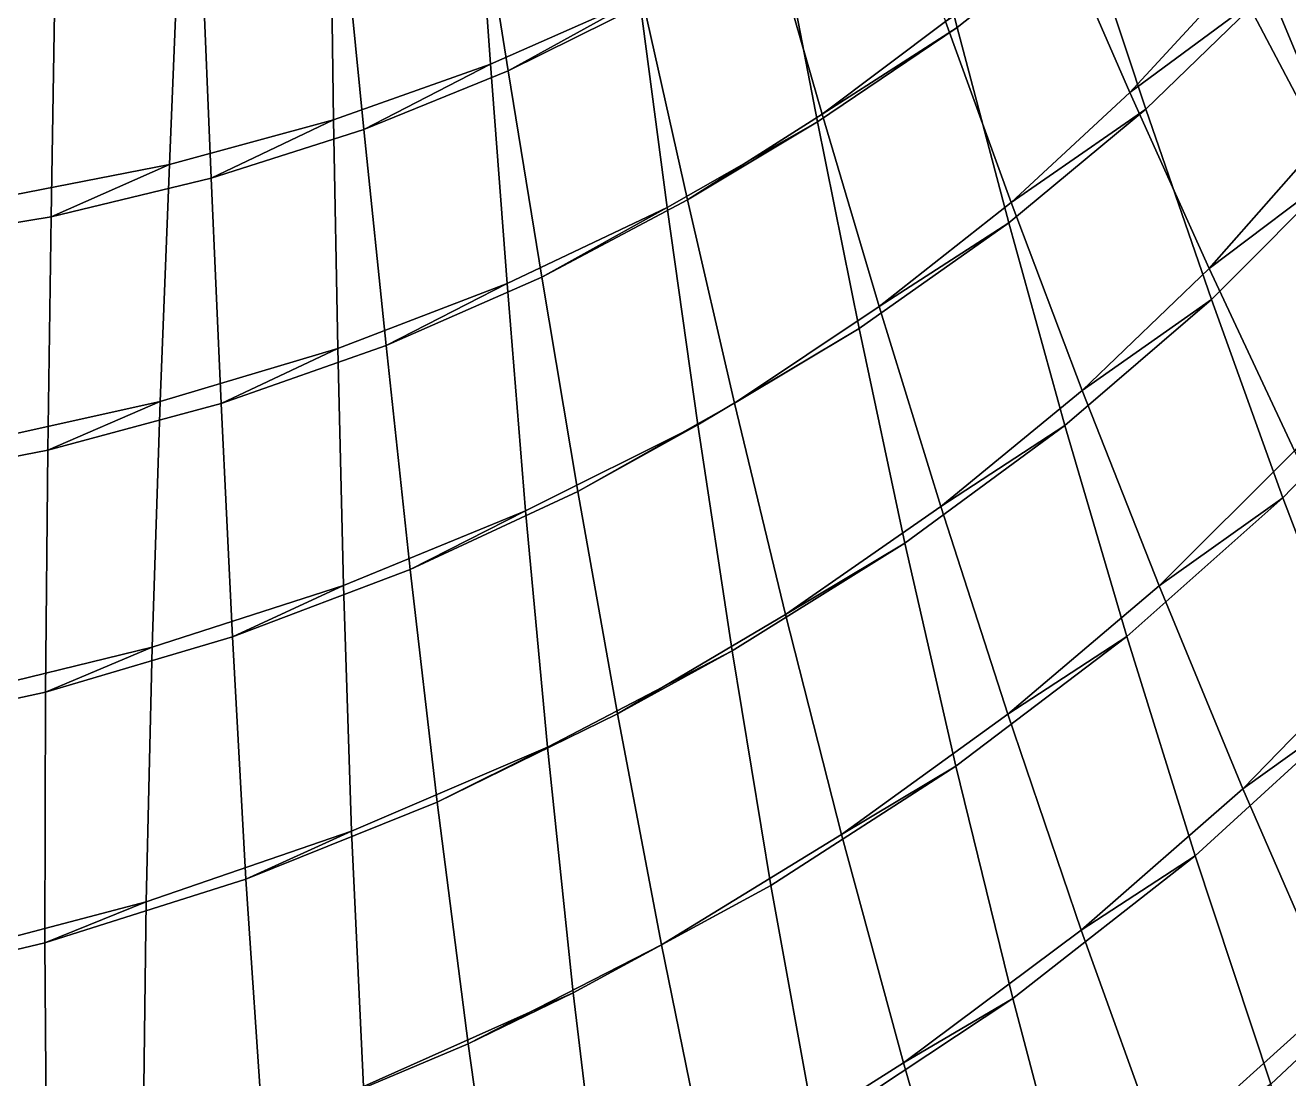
# Model space of a CAD drawing. Header units: metres. Extents: x -2184624 to 1125696, y -1900362 to 1900362.
# Drawn here: x -54499 to 97557, y -631854 to -504991 of the extents above; entities that cross this region are included whole.
import ezdxf

# ---------------------------------------------------------------- set-up
doc = ezdxf.new("R2010")
doc.units = ezdxf.units.M

msp = doc.modelspace()

# ---------------------------------------------------------------- linework, layer by layer
at = {"layer": '1'}
for points in [[(66301.33, -471776.5, 193697.6), (73067.984, -493016.66, 200918.95), (57648.29, -505275.38, 221869.06), (51894.53, -482668.47, 214106.98)], [(16295.785, -477436.94, 243731.47), (19413.094, -501744.78, 252731.86), (1506.267, -509672.1, 270970.53), (-297.028, -484183.4, 261496.52)], [(3630.202, -510497.72, 234300.17), (19413.094, -501744.78, 252731.86), (16295.785, -477436.94, 243731.47), (-177.723, -486521.25, 225732.6)], [(-177.723, -486521.25, 225732.6), (16295.785, -477436.94, 243731.47), (19413.094, -501744.78, 252731.86), (3630.202, -510497.72, 234300.17)], [(14914.385, -479637.12, 207536.23), (19905.367, -502400.25, 215574.06), (3630.202, -510497.72, 234300.17), (-177.723, -486521.25, 225732.6)], [(78442.39, -513086.28, 167531.12), (95256.66, -500646.78, 185660.03), (87041.66, -480025.4, 179171.58), (69587.89, -492683.34, 161524.95)], [(69587.89, -492683.34, 161524.95), (87041.66, -480025.4, 179171.58), (95256.66, -500646.78, 185660.03), (78442.39, -513086.28, 167531.12)], [(81418.12, -480330.78, 139476.27), (91060.47, -499340.75, 144852.08), (78442.39, -513086.28, 167531.12), (69587.89, -492683.34, 161524.95)], [(87041.66, -480025.4, 179171.58), (95256.66, -500646.78, 185660.03), (80348.64, -515088.47, 207951.36), (73067.984, -493016.66, 200918.95)], [(41404.695, -515681.5, 203486.03), (57648.29, -505275.38, 221869.06), (51894.53, -482668.47, 214106.98), (34994.953, -493366.47, 196179.73)], [(34994.953, -493366.47, 196179.73), (51894.53, -482668.47, 214106.98), (57648.29, -505275.38, 221869.06), (41404.695, -515681.5, 203486.03)], [(48818.89, -483527.06, 176115.81), (56229.86, -504521.66, 182864.8), (41404.695, -515681.5, 203486.03), (34994.953, -493366.47, 196179.73)], [(51894.53, -482668.47, 214106.98), (57648.29, -505275.38, 221869.06), (40852.76, -516637.56, 242030.95), (36238.945, -492703, 233782.28)], [(-297.028, -484183.4, 261496.52), (1506.267, -509672.1, 270970.53), (-17384.705, -516378.03, 288517.28), (-17764.04, -489786, 278600.7)], [(-13740.393, -517539.72, 252365.92), (1506.267, -509672.1, 270970.53), (-297.028, -484183.4, 261496.52), (-16248.019, -492407.16, 243301.8)], [(-16248.019, -492407.16, 243301.8), (-297.028, -484183.4, 261496.52), (1506.267, -509672.1, 270970.53), (-13740.393, -517539.72, 252365.92)], [(-177.723, -486521.25, 225732.6), (3630.202, -510497.72, 234300.17), (-13740.393, -517539.72, 252365.92), (-16248.019, -492407.16, 243301.8)], [(91060.47, -499340.75, 144852.08), (108522.56, -485634.88, 162493.52), (95256.66, -500646.78, 185660.03), (78442.39, -513086.28, 167531.12)], [(78442.39, -513086.28, 167531.12), (95256.66, -500646.78, 185660.03), (108522.56, -485634.88, 162493.52), (91060.47, -499340.75, 144852.08)], [(101957.43, -485270.1, 121408.53), (113004.45, -503522.5, 125981.79), (101420.79, -519047.5, 150087.28), (91060.47, -499340.75, 144852.08)], [(101420.79, -519047.5, 150087.28), (118237.63, -505522.7, 168226.72), (108522.56, -485634.88, 162493.52), (91060.47, -499340.75, 144852.08)], [(91060.47, -499340.75, 144852.08), (108522.56, -485634.88, 162493.52), (118237.63, -505522.7, 168226.72), (101420.79, -519047.5, 150087.28)], [(108522.56, -485634.88, 162493.52), (118237.63, -505522.7, 168226.72), (104135.08, -522074.25, 191954.12), (95256.66, -500646.78, 185660.03)], [(-17764.04, -489786, 278600.7), (-17384.705, -516378.03, 288517.28), (-37157.02, -521770.34, 305394.47), (-36009.785, -494165.84, 295062.1)], [(-32109.291, -523419.9, 269783.78), (-17384.705, -516378.03, 288517.28), (-17764.04, -489786, 278600.7), (-33205.47, -497203.7, 260252.55)], [(-33205.47, -497203.7, 260252.55), (-17764.04, -489786, 278600.7), (-17384.705, -516378.03, 288517.28), (-32109.291, -523419.9, 269783.78)], [(-16248.019, -492407.16, 243301.8), (-13740.393, -517539.72, 252365.92), (-32109.291, -523419.9, 269783.78), (-33205.47, -497203.7, 260252.55)], [(-36009.785, -494165.84, 295062.1), (-37157.02, -521770.34, 305394.47), (-57704.13, -525771.94, 321625.7), (-54935.895, -497257.5, 310900.66)], [(-51373.645, -528045.56, 286569.9), (-37157.02, -521770.34, 305394.47), (-36009.785, -494165.84, 295062.1), (-50954.754, -500832.1, 276597.66)], [(-50954.754, -500832.1, 276597.66), (-36009.785, -494165.84, 295062.1), (-37157.02, -521770.34, 305394.47), (-51373.645, -528045.56, 286569.9)], [(19905.367, -502400.25, 215574.06), (36238.945, -492703, 233782.28), (19413.094, -501744.78, 252731.86), (3630.202, -510497.72, 234300.17)], [(3630.202, -510497.72, 234300.17), (19413.094, -501744.78, 252731.86), (36238.945, -492703, 233782.28), (19905.367, -502400.25, 215574.06)], [(36238.945, -492703, 233782.28), (40852.76, -516637.56, 242030.95), (22765.004, -526951.7, 261420.62), (19413.094, -501744.78, 252731.86)], [(25185.73, -526005.06, 223388.3), (40852.76, -516637.56, 242030.95), (36238.945, -492703, 233782.28), (19905.367, -502400.25, 215574.06)], [(19905.367, -502400.25, 215574.06), (36238.945, -492703, 233782.28), (40852.76, -516637.56, 242030.95), (25185.73, -526005.06, 223388.3)], [(34994.953, -493366.47, 196179.73), (41404.695, -515681.5, 203486.03), (25185.73, -526005.06, 223388.3), (19905.367, -502400.25, 215574.06)], [(56229.86, -504521.66, 182864.8), (73067.984, -493016.66, 200918.95), (57648.29, -505275.38, 221869.06), (41404.695, -515681.5, 203486.03)], [(41404.695, -515681.5, 203486.03), (57648.29, -505275.38, 221869.06), (73067.984, -493016.66, 200918.95), (56229.86, -504521.66, 182864.8)], [(69587.89, -492683.34, 161524.95), (78442.39, -513086.28, 167531.12), (64155.58, -526318.25, 189431.83), (56229.86, -504521.66, 182864.8)], [(64155.58, -526318.25, 189431.83), (80348.64, -515088.47, 207951.36), (73067.984, -493016.66, 200918.95), (56229.86, -504521.66, 182864.8)], [(56229.86, -504521.66, 182864.8), (73067.984, -493016.66, 200918.95), (80348.64, -515088.47, 207951.36), (64155.58, -526318.25, 189431.83)], [(73067.984, -493016.66, 200918.95), (80348.64, -515088.47, 207951.36), (63858.69, -528766.75, 229377.5), (57648.29, -505275.38, 221869.06)], [(-33205.47, -497203.7, 260252.55), (-32109.291, -523419.9, 269783.78), (-51373.645, -528045.56, 286569.9), (-50954.754, -500832.1, 276597.66)], [(91060.47, -499340.75, 144852.08), (101420.79, -519047.5, 150087.28), (87964.31, -534263.75, 173343.97), (78442.39, -513086.28, 167531.12)], [(-50954.754, -500832.1, 276597.66), (-51373.645, -528045.56, 286569.9), (-71426.86, -531338.06, 302742.44), (-69397.72, -503226, 292352.16)], [(3630.202, -510497.72, 234300.17), (19413.094, -501744.78, 252731.86), (1506.267, -509672.1, 270970.53), (-13740.393, -517539.72, 252365.92)], [(-13740.393, -517539.72, 252365.92), (1506.267, -509672.1, 270970.53), (19413.094, -501744.78, 252731.86), (3630.202, -510497.72, 234300.17)], [(19413.094, -501744.78, 252731.86), (22765.004, -526951.7, 261420.62), (3479.81, -536081.2, 280059.97), (1506.267, -509672.1, 270970.53)], [(7658.218, -535344.3, 242578.88), (22765.004, -526951.7, 261420.62), (19413.094, -501744.78, 252731.86), (3630.202, -510497.72, 234300.17)], [(3630.202, -510497.72, 234300.17), (19413.094, -501744.78, 252731.86), (22765.004, -526951.7, 261420.62), (7658.218, -535344.3, 242578.88)], [(78442.39, -513086.28, 167531.12), (95256.66, -500646.78, 185660.03), (80348.64, -515088.47, 207951.36), (64155.58, -526318.25, 189431.83)], [(64155.58, -526318.25, 189431.83), (80348.64, -515088.47, 207951.36), (95256.66, -500646.78, 185660.03), (78442.39, -513086.28, 167531.12)], [(87964.31, -534263.75, 173343.97), (104135.08, -522074.25, 191954.12), (95256.66, -500646.78, 185660.03), (78442.39, -513086.28, 167531.12)], [(78442.39, -513086.28, 167531.12), (95256.66, -500646.78, 185660.03), (104135.08, -522074.25, 191954.12), (87964.31, -534263.75, 173343.97)], [(95256.66, -500646.78, 185660.03), (104135.08, -522074.25, 191954.12), (88243.086, -538034.8, 214723.34), (80348.64, -515088.47, 207951.36)], [(19905.367, -502400.25, 215574.06), (25185.73, -526005.06, 223388.3), (7658.218, -535344.3, 242578.88), (3630.202, -510497.72, 234300.17)], [(56229.86, -504521.66, 182864.8), (64155.58, -526318.25, 189431.83), (48265.316, -538851.25, 210551.56), (41404.695, -515681.5, 203486.03)], [(41404.695, -515681.5, 203486.03), (57648.29, -505275.38, 221869.06), (40852.76, -516637.56, 242030.95), (25185.73, -526005.06, 223388.3)], [(25185.73, -526005.06, 223388.3), (40852.76, -516637.56, 242030.95), (57648.29, -505275.38, 221869.06), (41404.695, -515681.5, 203486.03)], [(57648.29, -505275.38, 221869.06), (63858.69, -528766.75, 229377.5), (45862.29, -541500, 249957.17), (40852.76, -516637.56, 242030.95)], [(48265.316, -538851.25, 210551.56), (63858.69, -528766.75, 229377.5), (57648.29, -505275.38, 221869.06), (41404.695, -515681.5, 203486.03)], [(41404.695, -515681.5, 203486.03), (57648.29, -505275.38, 221869.06), (63858.69, -528766.75, 229377.5), (48265.316, -538851.25, 210551.56)], [(101420.79, -519047.5, 150087.28), (118237.63, -505522.7, 168226.72), (104135.08, -522074.25, 191954.12), (87964.31, -534263.75, 173343.97)], [(87964.31, -534263.75, 173343.97), (104135.08, -522074.25, 191954.12), (118237.63, -505522.7, 168226.72), (101420.79, -519047.5, 150087.28)], [(-13740.393, -517539.72, 252365.92), (1506.267, -509672.1, 270970.53), (-17384.705, -516378.03, 288517.28), (-32109.291, -523419.9, 269783.78)], [(-32109.291, -523419.9, 269783.78), (-17384.705, -516378.03, 288517.28), (1506.267, -509672.1, 270970.53), (-13740.393, -517539.72, 252365.92)], [(1506.267, -509672.1, 270970.53), (3479.81, -536081.2, 280059.97), (-16899.172, -543904.7, 297973.94), (-17384.705, -516378.03, 288517.28)], [(-11082.06, -543563.94, 261071.4), (3479.81, -536081.2, 280059.97), (1506.267, -509672.1, 270970.53), (-13740.393, -517539.72, 252365.92)], [(-13740.393, -517539.72, 252365.92), (1506.267, -509672.1, 270970.53), (3479.81, -536081.2, 280059.97), (-11082.06, -543563.94, 261071.4)], [(3630.202, -510497.72, 234300.17), (7658.218, -535344.3, 242578.88), (-11082.06, -543563.94, 261071.4), (-13740.393, -517539.72, 252365.92)], [(78442.39, -513086.28, 167531.12), (87964.31, -534263.75, 173343.97), (72692.305, -548958.2, 195745.88), (64155.58, -526318.25, 189431.83)], [(64155.58, -526318.25, 189431.83), (80348.64, -515088.47, 207951.36), (63858.69, -528766.75, 229377.5), (48265.316, -538851.25, 210551.56)], [(48265.316, -538851.25, 210551.56), (63858.69, -528766.75, 229377.5), (80348.64, -515088.47, 207951.36), (64155.58, -526318.25, 189431.83)], [(80348.64, -515088.47, 207951.36), (88243.086, -538034.8, 214723.34), (70627.79, -553191.44, 236555.64), (63858.69, -528766.75, 229377.5)], [(72692.305, -548958.2, 195745.88), (88243.086, -538034.8, 214723.34), (80348.64, -515088.47, 207951.36), (64155.58, -526318.25, 189431.83)], [(64155.58, -526318.25, 189431.83), (80348.64, -515088.47, 207951.36), (88243.086, -538034.8, 214723.34), (72692.305, -548958.2, 195745.88)], [(-32109.291, -523419.9, 269783.78), (-17384.705, -516378.03, 288517.28), (-37157.02, -521770.34, 305394.47), (-51373.645, -528045.56, 286569.9)], [(-51373.645, -528045.56, 286569.9), (-37157.02, -521770.34, 305394.47), (-17384.705, -516378.03, 288517.28), (-32109.291, -523419.9, 269783.78)], [(-17384.705, -516378.03, 288517.28), (-16899.172, -543904.7, 297973.94), (-38261.34, -550318.7, 315190.1), (-37157.02, -521770.34, 305394.47)], [(-30930.844, -550542.7, 278883.25), (-16899.172, -543904.7, 297973.94), (-17384.705, -516378.03, 288517.28), (-32109.291, -523419.9, 269783.78)], [(-32109.291, -523419.9, 269783.78), (-17384.705, -516378.03, 288517.28), (-16899.172, -543904.7, 297973.94), (-30930.844, -550542.7, 278883.25)], [(25185.73, -526005.06, 223388.3), (40852.76, -516637.56, 242030.95), (22765.004, -526951.7, 261420.62), (7658.218, -535344.3, 242578.88)], [(7658.218, -535344.3, 242578.88), (22765.004, -526951.7, 261420.62), (40852.76, -516637.56, 242030.95), (25185.73, -526005.06, 223388.3)], [(40852.76, -516637.56, 242030.95), (45862.29, -541500, 249957.17), (26449.273, -553120.8, 269715), (22765.004, -526951.7, 261420.62)], [(41404.695, -515681.5, 203486.03), (48265.316, -538851.25, 210551.56), (30850.21, -550508.4, 230897.58), (25185.73, -526005.06, 223388.3)], [(30850.21, -550508.4, 230897.58), (45862.29, -541500, 249957.17), (40852.76, -516637.56, 242030.95), (25185.73, -526005.06, 223388.3)], [(25185.73, -526005.06, 223388.3), (40852.76, -516637.56, 242030.95), (45862.29, -541500, 249957.17), (30850.21, -550508.4, 230897.58)], [(-13740.393, -517539.72, 252365.92), (-11082.06, -543563.94, 261071.4), (-30930.844, -550542.7, 278883.25), (-32109.291, -523419.9, 269783.78)], [(101420.79, -519047.5, 150087.28), (112596.03, -539478.2, 155126.31), (98254.54, -556249.5, 178899.03), (87964.31, -534263.75, 173343.97)], [(-51373.645, -528045.56, 286569.9), (-37157.02, -521770.34, 305394.47), (-57704.13, -525771.94, 321625.7), (-71426.86, -531338.06, 302742.44)], [(-71426.86, -531338.06, 302742.44), (-57704.13, -525771.94, 321625.7), (-37157.02, -521770.34, 305394.47), (-51373.645, -528045.56, 286569.9)], [(-37157.02, -521770.34, 305394.47), (-38261.34, -550318.7, 315190.1), (-60491.523, -555234.8, 331736.53), (-57704.13, -525771.94, 321625.7)], [(-51777.3, -556175.56, 296035.16), (-38261.34, -550318.7, 315190.1), (-37157.02, -521770.34, 305394.47), (-51373.645, -528045.56, 286569.9)], [(-51373.645, -528045.56, 286569.9), (-37157.02, -521770.34, 305394.47), (-38261.34, -550318.7, 315190.1), (-51777.3, -556175.56, 296035.16)], [(87964.31, -534263.75, 173343.97), (104135.08, -522074.25, 191954.12), (88243.086, -538034.8, 214723.34), (72692.305, -548958.2, 195745.88)], [(72692.305, -548958.2, 195745.88), (88243.086, -538034.8, 214723.34), (104135.08, -522074.25, 191954.12), (87964.31, -534263.75, 173343.97)], [(98254.54, -556249.5, 178899.03), (113781.51, -544343.5, 197988.44), (104135.08, -522074.25, 191954.12), (87964.31, -534263.75, 173343.97)], [(87964.31, -534263.75, 173343.97), (104135.08, -522074.25, 191954.12), (113781.51, -544343.5, 197988.44), (98254.54, -556249.5, 178899.03)], [(104135.08, -522074.25, 191954.12), (113781.51, -544343.5, 197988.44), (96858.9, -561897.25, 221162.7), (88243.086, -538034.8, 214723.34)], [(-32109.291, -523419.9, 269783.78), (-30930.844, -550542.7, 278883.25), (-51777.3, -556175.56, 296035.16), (-51373.645, -528045.56, 286569.9)], [(25185.73, -526005.06, 223388.3), (30850.21, -550508.4, 230897.58), (12001.942, -561124.44, 250484.12), (7658.218, -535344.3, 242578.88)], [(7658.218, -535344.3, 242578.88), (22765.004, -526951.7, 261420.62), (3479.81, -536081.2, 280059.97), (-11082.06, -543563.94, 261071.4)], [(-11082.06, -543563.94, 261071.4), (3479.81, -536081.2, 280059.97), (22765.004, -526951.7, 261420.62), (7658.218, -535344.3, 242578.88)], [(22765.004, -526951.7, 261420.62), (26449.273, -553120.8, 269715), (5721.095, -563478.4, 288680.6), (3479.81, -536081.2, 280059.97)], [(12001.942, -561124.44, 250484.12), (26449.273, -553120.8, 269715), (22765.004, -526951.7, 261420.62), (7658.218, -535344.3, 242578.88)], [(7658.218, -535344.3, 242578.88), (22765.004, -526951.7, 261420.62), (26449.273, -553120.8, 269715), (12001.942, -561124.44, 250484.12)], [(64155.58, -526318.25, 189431.83), (72692.305, -548958.2, 195745.88), (55675.844, -562923.94, 217299.27), (48265.316, -538851.25, 210551.56)], [(-51373.645, -528045.56, 286569.9), (-51777.3, -556175.56, 296035.16), (-73506.01, -560372.44, 312549.22), (-71426.86, -531338.06, 302742.44)], [(48265.316, -538851.25, 210551.56), (63858.69, -528766.75, 229377.5), (45862.29, -541500, 249957.17), (30850.21, -550508.4, 230897.58)], [(30850.21, -550508.4, 230897.58), (45862.29, -541500, 249957.17), (63858.69, -528766.75, 229377.5), (48265.316, -538851.25, 210551.56)], [(63858.69, -528766.75, 229377.5), (70627.79, -553191.44, 236555.64), (51371.26, -567344.75, 257479.95), (45862.29, -541500, 249957.17)], [(55675.844, -562923.94, 217299.27), (70627.79, -553191.44, 236555.64), (63858.69, -528766.75, 229377.5), (48265.316, -538851.25, 210551.56)], [(48265.316, -538851.25, 210551.56), (63858.69, -528766.75, 229377.5), (70627.79, -553191.44, 236555.64), (55675.844, -562923.94, 217299.27)], [(87964.31, -534263.75, 173343.97), (98254.54, -556249.5, 178899.03), (81944.23, -572481.9, 201735.02), (72692.305, -548958.2, 195745.88)], [(-11082.06, -543563.94, 261071.4), (3479.81, -536081.2, 280059.97), (-16899.172, -543904.7, 297973.94), (-30930.844, -550542.7, 278883.25)], [(-30930.844, -550542.7, 278883.25), (-16899.172, -543904.7, 297973.94), (3479.81, -536081.2, 280059.97), (-11082.06, -543563.94, 261071.4)], [(3479.81, -536081.2, 280059.97), (5721.095, -563478.4, 288680.6), (-16211.038, -572438.56, 306886.16), (-16899.172, -543904.7, 297973.94)], [(7658.218, -535344.3, 242578.88), (12001.942, -561124.44, 250484.12), (-8176.967, -570548.6, 269331.47), (-11082.06, -543563.94, 261071.4)], [(-8176.967, -570548.6, 269331.47), (5721.095, -563478.4, 288680.6), (3479.81, -536081.2, 280059.97), (-11082.06, -543563.94, 261071.4)], [(-11082.06, -543563.94, 261071.4), (3479.81, -536081.2, 280059.97), (5721.095, -563478.4, 288680.6), (-8176.967, -570548.6, 269331.47)], [(72692.305, -548958.2, 195745.88), (88243.086, -538034.8, 214723.34), (70627.79, -553191.44, 236555.64), (55675.844, -562923.94, 217299.27)], [(55675.844, -562923.94, 217299.27), (70627.79, -553191.44, 236555.64), (88243.086, -538034.8, 214723.34), (72692.305, -548958.2, 195745.88)], [(88243.086, -538034.8, 214723.34), (96858.9, -561897.25, 221162.7), (78065.19, -578596.3, 243325.44), (70627.79, -553191.44, 236555.64)], [(81944.23, -572481.9, 201735.02), (96858.9, -561897.25, 221162.7), (88243.086, -538034.8, 214723.34), (72692.305, -548958.2, 195745.88)], [(72692.305, -548958.2, 195745.88), (88243.086, -538034.8, 214723.34), (96858.9, -561897.25, 221162.7), (81944.23, -572481.9, 201735.02)], [(48265.316, -538851.25, 210551.56), (55675.844, -562923.94, 217299.27), (37000.035, -575964.75, 238019.73), (30850.21, -550508.4, 230897.58)], [(30850.21, -550508.4, 230897.58), (45862.29, -541500, 249957.17), (26449.273, -553120.8, 269715), (12001.942, -561124.44, 250484.12)], [(12001.942, -561124.44, 250484.12), (26449.273, -553120.8, 269715), (45862.29, -541500, 249957.17), (30850.21, -550508.4, 230897.58)], [(45862.29, -541500, 249957.17), (51371.26, -567344.75, 257479.95), (30570.35, -580311.94, 277531.1), (26449.273, -553120.8, 269715)], [(37000.035, -575964.75, 238019.73), (51371.26, -567344.75, 257479.95), (45862.29, -541500, 249957.17), (30850.21, -550508.4, 230897.58)], [(30850.21, -550508.4, 230897.58), (45862.29, -541500, 249957.17), (51371.26, -567344.75, 257479.95), (37000.035, -575964.75, 238019.73)], [(-30930.844, -550542.7, 278883.25), (-16899.172, -543904.7, 297973.94), (-38261.34, -550318.7, 315190.1), (-51777.3, -556175.56, 296035.16)], [(-51777.3, -556175.56, 296035.16), (-38261.34, -550318.7, 315190.1), (-16899.172, -543904.7, 297973.94), (-30930.844, -550542.7, 278883.25)], [(-16899.172, -543904.7, 297973.94), (-16211.038, -572438.56, 306886.16), (-39228.293, -579886.75, 324365.06), (-38261.34, -550318.7, 315190.1)], [(-11082.06, -543563.94, 261071.4), (-8176.967, -570548.6, 269331.47), (-29574.48, -578646.2, 287463.4), (-30930.844, -550542.7, 278883.25)], [(-29574.48, -578646.2, 287463.4), (-16211.038, -572438.56, 306886.16), (-16899.172, -543904.7, 297973.94), (-30930.844, -550542.7, 278883.25)], [(-30930.844, -550542.7, 278883.25), (-16899.172, -543904.7, 297973.94), (-16211.038, -572438.56, 306886.16), (-29574.48, -578646.2, 287463.4)], [(98254.54, -556249.5, 178899.03), (113781.51, -544343.5, 197988.44), (96858.9, -561897.25, 221162.7), (81944.23, -572481.9, 201735.02)], [(81944.23, -572481.9, 201735.02), (96858.9, -561897.25, 221162.7), (113781.51, -544343.5, 197988.44), (98254.54, -556249.5, 178899.03)], [(113781.51, -544343.5, 197988.44), (124309.016, -567489.1, 203695.28), (106311.33, -586715.3, 227194.83), (96858.9, -561897.25, 221162.7)], [(-51777.3, -556175.56, 296035.16), (-38261.34, -550318.7, 315190.1), (-60491.523, -555234.8, 331736.53), (-73506.01, -560372.44, 312549.22)], [(-73506.01, -560372.44, 312549.22), (-60491.523, -555234.8, 331736.53), (-38261.34, -550318.7, 315190.1), (-51777.3, -556175.56, 296035.16)], [(-38261.34, -550318.7, 315190.1), (-39228.293, -579886.75, 324365.06), (-63206.08, -585724.75, 341150.75), (-60491.523, -555234.8, 331736.53)], [(-52071.363, -585300.1, 304905.88), (-39228.293, -579886.75, 324365.06), (-38261.34, -550318.7, 315190.1), (-51777.3, -556175.56, 296035.16)], [(-51777.3, -556175.56, 296035.16), (-38261.34, -550318.7, 315190.1), (-39228.293, -579886.75, 324365.06), (-52071.363, -585300.1, 304905.88)], [(72692.305, -548958.2, 195745.88), (81944.23, -572481.9, 201735.02), (63742.87, -587945.8, 223650.66), (55675.844, -562923.94, 217299.27)], [(-30930.844, -550542.7, 278883.25), (-29574.48, -578646.2, 287463.4), (-52071.363, -585300.1, 304905.88), (-51777.3, -556175.56, 296035.16)], [(30850.21, -550508.4, 230897.58), (37000.035, -575964.75, 238019.73), (16763.826, -587898.44, 257930.22), (12001.942, -561124.44, 250484.12)], [(12001.942, -561124.44, 250484.12), (26449.273, -553120.8, 269715), (5721.095, -563478.4, 288680.6), (-8176.967, -570548.6, 269331.47)], [(-8176.967, -570548.6, 269331.47), (5721.095, -563478.4, 288680.6), (26449.273, -553120.8, 269715), (12001.942, -561124.44, 250484.12)], [(26449.273, -553120.8, 269715), (30570.35, -580311.94, 277531.1), (8333.978, -591928.3, 296747), (5721.095, -563478.4, 288680.6)], [(16763.826, -587898.44, 257930.22), (30570.35, -580311.94, 277531.1), (26449.273, -553120.8, 269715), (12001.942, -561124.44, 250484.12)], [(12001.942, -561124.44, 250484.12), (26449.273, -553120.8, 269715), (30570.35, -580311.94, 277531.1), (16763.826, -587898.44, 257930.22)], [(55675.844, -562923.94, 217299.27), (70627.79, -553191.44, 236555.64), (51371.26, -567344.75, 257479.95), (37000.035, -575964.75, 238019.73)], [(37000.035, -575964.75, 238019.73), (51371.26, -567344.75, 257479.95), (70627.79, -553191.44, 236555.64), (55675.844, -562923.94, 217299.27)], [(70627.79, -553191.44, 236555.64), (78065.19, -578596.3, 243325.44), (57490.008, -594223.75, 264517.16), (51371.26, -567344.75, 257479.95)], [(63742.87, -587945.8, 223650.66), (78065.19, -578596.3, 243325.44), (70627.79, -553191.44, 236555.64), (55675.844, -562923.94, 217299.27)], [(55675.844, -562923.94, 217299.27), (70627.79, -553191.44, 236555.64), (78065.19, -578596.3, 243325.44), (63742.87, -587945.8, 223650.66)], [(-51777.3, -556175.56, 296035.16), (-52071.363, -585300.1, 304905.88), (-75542.66, -590409.75, 321685.94), (-73506.01, -560372.44, 312549.22)], [(98254.54, -556249.5, 178899.03), (109422.55, -579076, 184129.28), (92023.39, -596927.44, 207324.55), (81944.23, -572481.9, 201735.02)], [(12001.942, -561124.44, 250484.12), (16763.826, -587898.44, 257930.22), (-4922.662, -598559.44, 277058.38), (-8176.967, -570548.6, 269331.47)], [(81944.23, -572481.9, 201735.02), (96858.9, -561897.25, 221162.7), (78065.19, -578596.3, 243325.44), (63742.87, -587945.8, 223650.66)], [(63742.87, -587945.8, 223650.66), (78065.19, -578596.3, 243325.44), (96858.9, -561897.25, 221162.7), (81944.23, -572481.9, 201735.02)], [(96858.9, -561897.25, 221162.7), (106311.33, -586715.3, 227194.83), (86287.414, -605025.7, 249606.55), (78065.19, -578596.3, 243325.44)], [(92023.39, -596927.44, 207324.55), (106311.33, -586715.3, 227194.83), (96858.9, -561897.25, 221162.7), (81944.23, -572481.9, 201735.02)], [(81944.23, -572481.9, 201735.02), (96858.9, -561897.25, 221162.7), (106311.33, -586715.3, 227194.83), (92023.39, -596927.44, 207324.55)], [(-8176.967, -570548.6, 269331.47), (5721.095, -563478.4, 288680.6), (-16211.038, -572438.56, 306886.16), (-29574.48, -578646.2, 287463.4)], [(-29574.48, -578646.2, 287463.4), (-16211.038, -572438.56, 306886.16), (5721.095, -563478.4, 288680.6), (-8176.967, -570548.6, 269331.47)], [(5721.095, -563478.4, 288680.6), (8333.978, -591928.3, 296747), (-15217.92, -602048.56, 315168), (-16211.038, -572438.56, 306886.16)], [(-4922.662, -598559.44, 277058.38), (8333.978, -591928.3, 296747), (5721.095, -563478.4, 288680.6), (-8176.967, -570548.6, 269331.47)], [(-8176.967, -570548.6, 269331.47), (5721.095, -563478.4, 288680.6), (8333.978, -591928.3, 296747), (-4922.662, -598559.44, 277058.38)], [(55675.844, -562923.94, 217299.27), (63742.87, -587945.8, 223650.66), (43743.203, -602425.9, 244671.45), (37000.035, -575964.75, 238019.73)], [(37000.035, -575964.75, 238019.73), (51371.26, -567344.75, 257479.95), (30570.35, -580311.94, 277531.1), (16763.826, -587898.44, 257930.22)], [(16763.826, -587898.44, 257930.22), (30570.35, -580311.94, 277531.1), (51371.26, -567344.75, 257479.95), (37000.035, -575964.75, 238019.73)], [(51371.26, -567344.75, 257479.95), (57490.008, -594223.75, 264517.16), (35238.26, -608581.6, 284783.38), (30570.35, -580311.94, 277531.1)], [(43743.203, -602425.9, 244671.45), (57490.008, -594223.75, 264517.16), (51371.26, -567344.75, 257479.95), (37000.035, -575964.75, 238019.73)], [(37000.035, -575964.75, 238019.73), (51371.26, -567344.75, 257479.95), (57490.008, -594223.75, 264517.16), (43743.203, -602425.9, 244671.45)], [(109422.55, -579076, 184129.28), (124309.016, -567489.1, 203695.28), (106311.33, -586715.3, 227194.83), (92023.39, -596927.44, 207324.55)], [(92023.39, -596927.44, 207324.55), (106311.33, -586715.3, 227194.83), (124309.016, -567489.1, 203695.28), (109422.55, -579076, 184129.28)], [(-8176.967, -570548.6, 269331.47), (-4922.662, -598559.44, 277058.38), (-27938.646, -607800.56, 295435.44), (-29574.48, -578646.2, 287463.4)], [(-29574.48, -578646.2, 287463.4), (-16211.038, -572438.56, 306886.16), (-39228.293, -579886.75, 324365.06), (-52071.363, -585300.1, 304905.88)], [(-52071.363, -585300.1, 304905.88), (-39228.293, -579886.75, 324365.06), (-16211.038, -572438.56, 306886.16), (-29574.48, -578646.2, 287463.4)], [(-16211.038, -572438.56, 306886.16), (-15217.92, -602048.56, 315168), (-39957.086, -610547, 332833.84), (-39228.293, -579886.75, 324365.06)], [(-27938.646, -607800.56, 295435.44), (-15217.92, -602048.56, 315168), (-16211.038, -572438.56, 306886.16), (-29574.48, -578646.2, 287463.4)], [(-29574.48, -578646.2, 287463.4), (-16211.038, -572438.56, 306886.16), (-15217.92, -602048.56, 315168), (-27938.646, -607800.56, 295435.44)], [(81944.23, -572481.9, 201735.02), (92023.39, -596927.44, 207324.55), (72580.164, -613960.56, 229524.77), (63742.87, -587945.8, 223650.66)], [(37000.035, -575964.75, 238019.73), (43743.203, -602425.9, 244671.45), (22052.129, -615723.25, 264829.94), (16763.826, -587898.44, 257930.22)], [(-29574.48, -578646.2, 287463.4), (-27938.646, -607800.56, 295435.44), (-52155.203, -615493.1, 313093.22), (-52071.363, -585300.1, 304905.88)], [(63742.87, -587945.8, 223650.66), (78065.19, -578596.3, 243325.44), (57490.008, -594223.75, 264517.16), (43743.203, -602425.9, 244671.45)], [(43743.203, -602425.9, 244671.45), (57490.008, -594223.75, 264517.16), (78065.19, -578596.3, 243325.44), (63742.87, -587945.8, 223650.66)], [(78065.19, -578596.3, 243325.44), (86287.414, -605025.7, 249606.55), (64335.727, -622185.7, 270984.03), (57490.008, -594223.75, 264517.16)], [(72580.164, -613960.56, 229524.77), (86287.414, -605025.7, 249606.55), (78065.19, -578596.3, 243325.44), (63742.87, -587945.8, 223650.66)], [(63742.87, -587945.8, 223650.66), (78065.19, -578596.3, 243325.44), (86287.414, -605025.7, 249606.55), (72580.164, -613960.56, 229524.77)], [(109422.55, -579076, 184129.28), (121586.95, -602773.1, 188964.88), (103050.484, -622329.94, 212436.95), (92023.39, -596927.44, 207324.55)], [(-52071.363, -585300.1, 304905.88), (-39228.293, -579886.75, 324365.06), (-63206.08, -585724.75, 341150.75), (-75542.66, -590409.75, 321685.94)], [(-75542.66, -590409.75, 321685.94), (-63206.08, -585724.75, 341150.75), (-39228.293, -579886.75, 324365.06), (-52071.363, -585300.1, 304905.88)], [(-39228.293, -579886.75, 324365.06), (-39957.086, -610547, 332833.84), (-65749.97, -617317.25, 349783.5), (-63206.08, -585724.75, 341150.75)], [(-52155.203, -615493.1, 313093.22), (-39957.086, -610547, 332833.84), (-39228.293, -579886.75, 324365.06), (-52071.363, -585300.1, 304905.88)], [(-52071.363, -585300.1, 304905.88), (-39228.293, -579886.75, 324365.06), (-39957.086, -610547, 332833.84), (-52155.203, -615493.1, 313093.22)], [(16763.826, -587898.44, 257930.22), (30570.35, -580311.94, 277531.1), (8333.978, -591928.3, 296747), (-4922.662, -598559.44, 277058.38)], [(-4922.662, -598559.44, 277058.38), (8333.978, -591928.3, 296747), (30570.35, -580311.94, 277531.1), (16763.826, -587898.44, 257930.22)], [(30570.35, -580311.94, 277531.1), (35238.26, -608581.6, 284783.38), (11428.114, -621492.1, 304171.9), (8333.978, -591928.3, 296747)], [(22052.129, -615723.25, 264829.94), (35238.26, -608581.6, 284783.38), (30570.35, -580311.94, 277531.1), (16763.826, -587898.44, 257930.22)], [(16763.826, -587898.44, 257930.22), (30570.35, -580311.94, 277531.1), (35238.26, -608581.6, 284783.38), (22052.129, -615723.25, 264829.94)], [(-52071.363, -585300.1, 304905.88), (-52155.203, -615493.1, 313093.22), (-77438.58, -621527.5, 330064.06), (-75542.66, -590409.75, 321685.94)], [(92023.39, -596927.44, 207324.55), (106311.33, -586715.3, 227194.83), (86287.414, -605025.7, 249606.55), (72580.164, -613960.56, 229524.77)], [(72580.164, -613960.56, 229524.77), (86287.414, -605025.7, 249606.55), (106311.33, -586715.3, 227194.83), (92023.39, -596927.44, 207324.55)], [(106311.33, -586715.3, 227194.83), (116724.2, -612525.06, 232742.3), (95419.22, -632519.75, 255315.92), (86287.414, -605025.7, 249606.55)], [(103050.484, -622329.94, 212436.95), (116724.2, -612525.06, 232742.3), (106311.33, -586715.3, 227194.83), (92023.39, -596927.44, 207324.55)], [(92023.39, -596927.44, 207324.55), (106311.33, -586715.3, 227194.83), (116724.2, -612525.06, 232742.3), (103050.484, -622329.94, 212436.95)], [(16763.826, -587898.44, 257930.22), (22052.129, -615723.25, 264829.94), (-1210.786, -627658.25, 284162.6), (-4922.662, -598559.44, 277058.38)], [(63742.87, -587945.8, 223650.66), (72580.164, -613960.56, 229524.77), (51194.492, -629940.44, 250766.89), (43743.203, -602425.9, 244671.45)], [(-4922.662, -598559.44, 277058.38), (8333.978, -591928.3, 296747), (-15217.92, -602048.56, 315168), (-27938.646, -607800.56, 295435.44)], [(-27938.646, -607800.56, 295435.44), (-15217.92, -602048.56, 315168), (8333.978, -591928.3, 296747), (-4922.662, -598559.44, 277058.38)], [(8333.978, -591928.3, 296747), (11428.114, -621492.1, 304171.9), (-13811.15, -632799.4, 322731.16), (-15217.92, -602048.56, 315168)], [(-1210.786, -627658.25, 284162.6), (11428.114, -621492.1, 304171.9), (8333.978, -591928.3, 296747), (-4922.662, -598559.44, 277058.38)], [(-4922.662, -598559.44, 277058.38), (8333.978, -591928.3, 296747), (11428.114, -621492.1, 304171.9), (-1210.786, -627658.25, 284162.6)], [(43743.203, -602425.9, 244671.45), (57490.008, -594223.75, 264517.16), (35238.26, -608581.6, 284783.38), (22052.129, -615723.25, 264829.94)], [(22052.129, -615723.25, 264829.94), (35238.26, -608581.6, 284783.38), (57490.008, -594223.75, 264517.16), (43743.203, -602425.9, 244671.45)], [(57490.008, -594223.75, 264517.16), (64335.727, -622185.7, 270984.03), (40570.33, -637982.4, 291384.34), (35238.26, -608581.6, 284783.38)], [(51194.492, -629940.44, 250766.89), (64335.727, -622185.7, 270984.03), (57490.008, -594223.75, 264517.16), (43743.203, -602425.9, 244671.45)], [(43743.203, -602425.9, 244671.45), (57490.008, -594223.75, 264517.16), (64335.727, -622185.7, 270984.03), (51194.492, -629940.44, 250766.89)], [(92023.39, -596927.44, 207324.55), (103050.484, -622329.94, 212436.95), (82309.84, -641007.9, 234837.77), (72580.164, -613960.56, 229524.77)], [(-4922.662, -598559.44, 277058.38), (-1210.786, -627658.25, 284162.6), (-25915.357, -638071.5, 302708.28), (-27938.646, -607800.56, 295435.44)], [(-27938.646, -607800.56, 295435.44), (-15217.92, -602048.56, 315168), (-39957.086, -610547, 332833.84), (-52155.203, -615493.1, 313093.22)], [(-52155.203, -615493.1, 313093.22), (-39957.086, -610547, 332833.84), (-15217.92, -602048.56, 315168), (-27938.646, -607800.56, 295435.44)], [(-15217.92, -602048.56, 315168), (-13811.15, -632799.4, 322731.16), (-40341.93, -642368.2, 340508.25), (-39957.086, -610547, 332833.84)], [(-25915.357, -638071.5, 302708.28), (-13811.15, -632799.4, 322731.16), (-15217.92, -602048.56, 315168), (-27938.646, -607800.56, 295435.44)], [(-27938.646, -607800.56, 295435.44), (-15217.92, -602048.56, 315168), (-13811.15, -632799.4, 322731.16), (-25915.357, -638071.5, 302708.28)], [(43743.203, -602425.9, 244671.45), (51194.492, -629940.44, 250766.89), (27982.383, -644651.9, 271093.97), (22052.129, -615723.25, 264829.94)], [(72580.164, -613960.56, 229524.77), (86287.414, -605025.7, 249606.55), (64335.727, -622185.7, 270984.03), (51194.492, -629940.44, 250766.89)], [(51194.492, -629940.44, 250766.89), (64335.727, -622185.7, 270984.03), (86287.414, -605025.7, 249606.55), (72580.164, -613960.56, 229524.77)], [(86287.414, -605025.7, 249606.55), (95419.22, -632519.75, 255315.92), (72032.65, -651274.7, 276793.28), (64335.727, -622185.7, 270984.03)], [(82309.84, -641007.9, 234837.77), (95419.22, -632519.75, 255315.92), (86287.414, -605025.7, 249606.55), (72580.164, -613960.56, 229524.77)], [(72580.164, -613960.56, 229524.77), (86287.414, -605025.7, 249606.55), (95419.22, -632519.75, 255315.92), (82309.84, -641007.9, 234837.77)], [(-27938.646, -607800.56, 295435.44), (-25915.357, -638071.5, 302708.28), (-51923.375, -646824.56, 320505.94), (-52155.203, -615493.1, 313093.22)], [(22052.129, -615723.25, 264829.94), (35238.26, -608581.6, 284783.38), (11428.114, -621492.1, 304171.9), (-1210.786, -627658.25, 284162.6)], [(-1210.786, -627658.25, 284162.6), (11428.114, -621492.1, 304171.9), (35238.26, -608581.6, 284783.38), (22052.129, -615723.25, 264829.94)], [(35238.26, -608581.6, 284783.38), (40570.33, -637982.4, 291384.34), (15119.504, -652226.9, 310865.9), (11428.114, -621492.1, 304171.9)], [(27982.383, -644651.9, 271093.97), (40570.33, -637982.4, 291384.34), (35238.26, -608581.6, 284783.38), (22052.129, -615723.25, 264829.94)], [(22052.129, -615723.25, 264829.94), (35238.26, -608581.6, 284783.38), (40570.33, -637982.4, 291384.34), (27982.383, -644651.9, 271093.97)], [(-52155.203, -615493.1, 313093.22), (-39957.086, -610547, 332833.84), (-65749.97, -617317.25, 349783.5), (-77438.58, -621527.5, 330064.06)], [(-77438.58, -621527.5, 330064.06), (-65749.97, -617317.25, 349783.5), (-39957.086, -610547, 332833.84), (-52155.203, -615493.1, 313093.22)], [(-39957.086, -610547, 332833.84), (-40341.93, -642368.2, 340508.25), (-68019.62, -650084.4, 357548.12), (-65749.97, -617317.25, 349783.5)], [(-51923.375, -646824.56, 320505.94), (-40341.93, -642368.2, 340508.25), (-39957.086, -610547, 332833.84), (-52155.203, -615493.1, 313093.22)], [(-52155.203, -615493.1, 313093.22), (-39957.086, -610547, 332833.84), (-40341.93, -642368.2, 340508.25), (-51923.375, -646824.56, 320505.94)], [(103050.484, -622329.94, 212436.95), (116724.2, -612525.06, 232742.3), (95419.22, -632519.75, 255315.92), (82309.84, -641007.9, 234837.77)], [(82309.84, -641007.9, 234837.77), (95419.22, -632519.75, 255315.92), (116724.2, -612525.06, 232742.3), (103050.484, -622329.94, 212436.95)], [(116724.2, -612525.06, 232742.3), (128230.28, -639358.4, 237723.64), (105592.66, -661114.25, 260366.83), (95419.22, -632519.75, 255315.92)], [(72580.164, -613960.56, 229524.77), (82309.84, -641007.9, 234837.77), (59476.008, -658552.44, 256217.4), (51194.492, -629940.44, 250766.89)], [(-52155.203, -615493.1, 313093.22), (-51923.375, -646824.56, 320505.94), (-79089.99, -653798.9, 337593.7), (-77438.58, -621527.5, 330064.06)], [(22052.129, -615723.25, 264829.94), (27982.383, -644651.9, 271093.97), (3073.49, -657902.5, 290552.47), (-1210.786, -627658.25, 284162.6)], [(-1210.786, -627658.25, 284162.6), (11428.114, -621492.1, 304171.9), (-13811.15, -632799.4, 322731.16), (-25915.357, -638071.5, 302708.28)], [(-25915.357, -638071.5, 302708.28), (-13811.15, -632799.4, 322731.16), (11428.114, -621492.1, 304171.9), (-1210.786, -627658.25, 284162.6)], [(11428.114, -621492.1, 304171.9), (15119.504, -652226.9, 310865.9), (-11877.299, -664752.06, 329485.56), (-13811.15, -632799.4, 322731.16)], [(3073.49, -657902.5, 290552.47), (15119.504, -652226.9, 310865.9), (11428.114, -621492.1, 304171.9), (-1210.786, -627658.25, 284162.6)], [(-1210.786, -627658.25, 284162.6), (11428.114, -621492.1, 304171.9), (15119.504, -652226.9, 310865.9), (3073.49, -657902.5, 290552.47)], [(51194.492, -629940.44, 250766.89), (64335.727, -622185.7, 270984.03), (40570.33, -637982.4, 291384.34), (27982.383, -644651.9, 271093.97)], [(27982.383, -644651.9, 271093.97), (40570.33, -637982.4, 291384.34), (64335.727, -622185.7, 270984.03), (51194.492, -629940.44, 250766.89)], [(64335.727, -622185.7, 270984.03), (72032.65, -651274.7, 276793.28), (46689.637, -668563.44, 297243.75), (40570.33, -637982.4, 291384.34)], [(59476.008, -658552.44, 256217.4), (72032.65, -651274.7, 276793.28), (64335.727, -622185.7, 270984.03), (51194.492, -629940.44, 250766.89)], [(51194.492, -629940.44, 250766.89), (64335.727, -622185.7, 270984.03), (72032.65, -651274.7, 276793.28), (59476.008, -658552.44, 256217.4)], [(103050.484, -622329.94, 212436.95), (115155.28, -648720.25, 216990.42), (93061.3, -669122.75, 239502.05), (82309.84, -641007.9, 234837.77)], [(-1210.786, -627658.25, 284162.6), (3073.49, -657902.5, 290552.47), (-23391.928, -669520.94, 309189.38), (-25915.357, -638071.5, 302708.28)], [(51194.492, -629940.44, 250766.89), (59476.008, -658552.44, 256217.4), (34675.95, -674733.44, 276630.38), (27982.383, -644651.9, 271093.97)]]:
    msp.add_3dface(points, dxfattribs=at)

doc.saveas('drawing.dxf')
